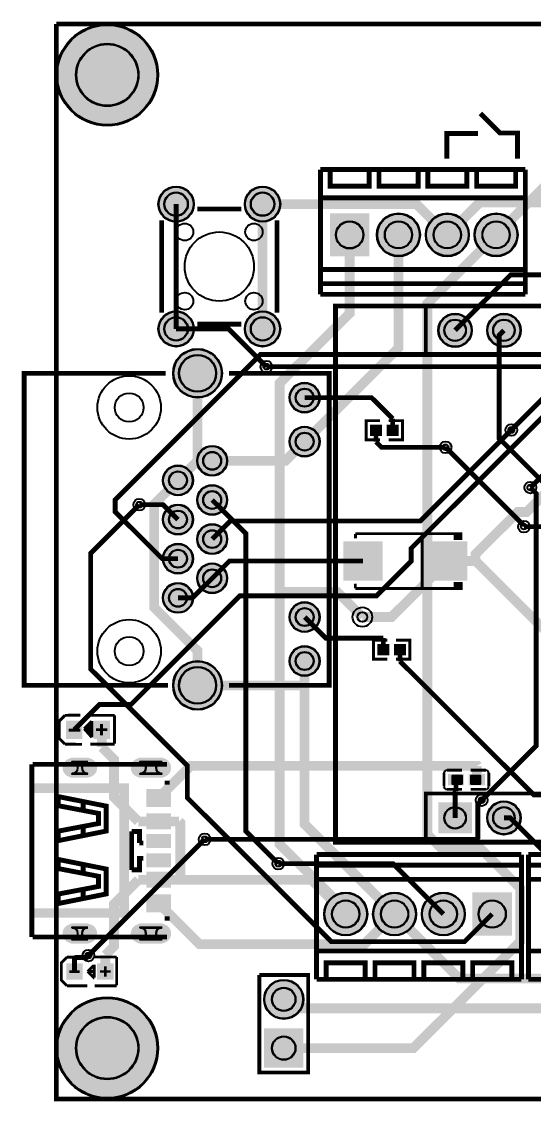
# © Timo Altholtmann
# Model space of a CAD drawing. Header units: millimetres. Extents: x -3 to 174, y 0 to 56.
# Drawn here: x -2.6 to 24, y 0.2 to 56.5 of the extents above; entities that cross this region are included whole.
import ezdxf

# ---------------------------------------------------------------- set-up
doc = ezdxf.new("R2010")
doc.units = ezdxf.units.MM
for name, color, linetype, true_color in [('BoardOutLine', 7, 'Continuous', 0xff00ff), ('BottomLayer', 7, 'Continuous', 0x0000ff), ('BottomSolderMaskLayer', 7, 'Continuous', 0xaa00ff), ('Document', 7, 'Continuous', 0xffffff), ('Hole', 7, 'Continuous', 0x222222), ('Multi-Layer', 7, 'Continuous', 0xc0c0c0), ('TopLayer', 7, 'Continuous', 0xff0000), ('TopPasteMaskLayer', 7, 'Continuous', 0x808080), ('TopSilkLayer', 7, 'Continuous', 0xffcc00), ('TopSolderMaskLayer', 7, 'Continuous', 0x800080)]:
    doc.layers.add(name, color=color, linetype=linetype, true_color=true_color)

msp = doc.modelspace()

# ---------------------------------------------------------------- hatches: boundary and pattern name
at = {"layer": 'BottomSolderMaskLayer'}
for points in [[(-0.81, 53.697, 1), (4.491, 53.697, 1)], [(4.495, 46.963, 1), (6.346, 46.963, 1)], [(8.995, 46.963, 1), (10.846, 46.963, 1)], [(13.427, 46.49), (15.478, 46.49), (15.478, 44.239), (13.427, 44.239)], [(15.867, 45.364, 1), (18.118, 45.364, 1)], [(18.407, 45.364, 1), (20.658, 45.364, 1)], [(20.947, 45.364, 1), (23.198, 45.364, 1)], [(4.495, 40.464, 1), (6.346, 40.464, 1)], [(8.995, 40.464, 1), (10.846, 40.464, 1)], [(19.064, 40.391, 1), (20.814, 40.391, 1)], [(21.604, 40.391, 1), (23.354, 40.391, 1)], [(5.264, 38.153, 1), (7.814, 38.153, 1)], [(11.322, 36.883, 1), (12.896, 36.883, 1)], [(11.322, 34.593, 1), (12.896, 34.593, 1)], [(6.512, 33.593, 1), (8.086, 33.593, 1)], [(4.732, 32.573, 1), (6.306, 32.573, 1)], [(6.512, 31.553, 1), (8.086, 31.553, 1)], [(4.732, 30.533, 1), (6.306, 30.533, 1)], [(6.512, 29.513, 1), (8.086, 29.513, 1)], [(4.732, 28.493, 1), (6.306, 28.493, 1)], [(6.512, 27.473, 1), (8.086, 27.473, 1)], [(4.732, 26.453, 1), (6.306, 26.453, 1)], [(11.322, 25.453, 1), (12.896, 25.453, 1)], [(11.322, 23.163, 1), (12.896, 23.163, 1)], [(5.264, 21.893, 1), (7.814, 21.893, 1)], [(0.834, 18.129, -0.785398), (0.834, 17.079), (-0.007, 17.079, -0.785398), (-0.007, 18.129)], [(4.692, 18.129, -0.785398), (4.692, 17.079), (3.536, 17.079, -0.785398), (3.536, 18.129)], [(19.064, 15.804), (20.814, 15.804), (20.814, 14.178), (19.064, 14.178)], [(21.604, 14.991, 1), (23.354, 14.991, 1)], [(13.124, 9.982, 1), (15.375, 9.982, 1)], [(15.664, 9.982, 1), (17.915, 9.982, 1)], [(18.204, 9.982, 1), (20.455, 9.982, 1)], [(22.895, 8.857), (20.844, 8.857), (20.844, 11.108), (22.895, 11.108)], [(0.834, 9.49, -0.785398), (0.834, 8.439), (-0.007, 8.439, -0.785398), (-0.007, 9.49)], [(4.692, 9.49, -0.785398), (4.692, 8.439), (3.536, 8.439, -0.785398), (3.536, 9.49)], [(9.998, 5.537, 1), (12.049, 5.537, 1)], [(-0.81, 2.997, 1), (4.491, 2.997, 1)], [(9.998, 1.972), (9.998, 4.023), (12.049, 4.023), (12.049, 1.972)]]:
    msp.add_hatch(color=256, dxfattribs=at).paths.add_polyline_path(points)
at = {"layer": 'Document'}
for points in [[(15.334, 29.047), (15.334, 27.697), (15.537, 27.697), (15.537, 29.047)], [(15.058, 28.462), (15.058, 28.259), (15.868, 28.259), (15.868, 28.462)], [(19.666, 28.473), (19.666, 28.271), (18.856, 28.271), (18.856, 28.473)], [(1.614, 19.883), (1.614, 19.283), (1.464, 19.283), (1.464, 19.883)], [(0.439, 19.483), (-0.161, 19.483), (-0.161, 19.633), (0.439, 19.633)], [(1.849, 19.511), (1.249, 19.511), (1.249, 19.661), (1.849, 19.661)], [(-2.036, 16.784), (2.964, 16.784), (2.964, 9.784), (-2.036, 9.784), (-2.036, 10.284), (2.464, 10.284), (2.464, 16.284), (-2.036, 16.284)], [(-0.13, 7.047), (0.41, 7.047), (0.41, 6.917), (-0.13, 6.917)], [(1.469, 7.053), (2.009, 7.053), (2.009, 6.923), (1.469, 6.923)], [(1.674, 6.718), (1.674, 7.258), (1.804, 7.258), (1.804, 6.718)]]:
    msp.add_hatch(color=256, dxfattribs=at).paths.add_polyline_path(points)
at = {"layer": 'Multi-Layer'}
for points in [[(4.521, 46.963, 1), (6.321, 46.963, 1)], [(9.021, 46.963, 1), (10.821, 46.963, 1)], [(13.453, 46.464), (15.453, 46.464), (15.453, 44.264), (13.453, 44.264)], [(15.893, 45.364, 1), (18.093, 45.364, 1)], [(18.433, 45.364, 1), (20.633, 45.364, 1)], [(20.973, 45.364, 1), (23.173, 45.364, 1)], [(4.521, 40.464, 1), (6.321, 40.464, 1)], [(9.021, 40.464, 1), (10.821, 40.464, 1)], [(19.089, 40.391, 1), (20.789, 40.391, 1)], [(21.629, 40.391, 1), (23.329, 40.391, 1)], [(5.289, 38.153, 1), (7.789, 38.153, 1)], [(11.347, 36.883, 1), (12.871, 36.883, 1)], [(11.347, 34.593, 1), (12.871, 34.593, 1)], [(6.537, 33.593, 1), (8.061, 33.593, 1)], [(4.757, 32.573, 1), (6.281, 32.573, 1)], [(6.537, 31.553, 1), (8.061, 31.553, 1)], [(4.757, 30.533, 1), (6.281, 30.533, 1)], [(6.537, 29.513, 1), (8.061, 29.513, 1)], [(4.757, 28.493, 1), (6.281, 28.493, 1)], [(6.537, 27.473, 1), (8.061, 27.473, 1)], [(4.757, 26.453, 1), (6.281, 26.453, 1)], [(11.347, 25.453, 1), (12.871, 25.453, 1)], [(11.347, 23.163, 1), (12.871, 23.163, 1)], [(5.289, 21.893, 1), (7.789, 21.893, 1)], [(0.814, 18.104, -0.785398), (0.814, 17.104), (0.014, 17.104, -0.785398), (0.014, 18.104)], [(4.664, 18.104, -0.785398), (4.664, 17.104), (3.564, 17.104, -0.785398), (3.564, 18.104)], [(19.089, 15.779), (20.789, 15.779), (20.789, 14.204), (19.089, 14.204)], [(21.629, 14.991, 1), (23.329, 14.991, 1)], [(13.149, 9.982, 1), (15.349, 9.982, 1)], [(15.689, 9.982, 1), (17.889, 9.982, 1)], [(18.229, 9.982, 1), (20.429, 9.982, 1)], [(22.869, 8.882), (20.869, 8.882), (20.869, 11.082), (22.869, 11.082)], [(0.814, 9.464, -0.785398), (0.814, 8.464), (0.014, 8.464, -0.785398), (0.014, 9.464)], [(4.664, 9.464, -0.785398), (4.664, 8.464), (3.564, 8.464, -0.785398), (3.564, 9.464)], [(10.024, 5.537, 1), (12.024, 5.537, 1)], [(10.024, 1.997), (10.024, 3.997), (12.024, 3.997), (12.024, 1.997)]]:
    msp.add_hatch(color=256, dxfattribs=at).paths.add_polyline_path(points)
at = {"layer": 'TopLayer'}
for points in [[(16.106, 34.914), (16.106, 35.454), (15.54, 35.454), (15.54, 34.914)], [(16.406, 34.914), (16.406, 35.454), (16.972, 35.454), (16.972, 34.914)], [(14.148, 29.372), (16.148, 29.372), (16.148, 27.372), (14.148, 27.372)], [(18.548, 29.372), (20.548, 29.372), (20.548, 27.372), (18.548, 27.372)], [(16.487, 23.484), (16.487, 24.024), (15.921, 24.024), (15.921, 23.484)], [(16.787, 23.484), (16.787, 24.024), (17.353, 24.024), (17.353, 23.484)], [(0.519, 19.134), (-0.281, 19.134), (-0.281, 20.033), (0.519, 20.033)], [(1.959, 19.134), (1.159, 19.134), (1.159, 20.033), (1.959, 20.033)], [(20.378, 16.705), (20.378, 17.245), (19.588, 17.245), (19.588, 16.705)], [(20.678, 16.705), (20.678, 17.245), (21.468, 17.245), (21.468, 16.705)], [(5.114, 16.484), (5.114, 15.584), (3.914, 15.584), (3.914, 16.484)], [(5.114, 15.204), (5.114, 14.404), (3.914, 14.404), (3.914, 15.204)], [(5.114, 14.134), (5.114, 13.434), (3.914, 13.434), (3.914, 14.134)], [(5.114, 13.134), (5.114, 12.434), (3.914, 12.434), (3.914, 13.134)], [(5.114, 12.164), (5.114, 11.364), (3.914, 11.364), (3.914, 12.164)], [(5.114, 10.984), (5.114, 10.084), (3.914, 10.084), (3.914, 10.984)], [(-0.26, 6.582), (-0.26, 7.382), (0.54, 7.382), (0.54, 6.582)], [(1.339, 6.589), (1.339, 7.389), (2.139, 7.389), (2.139, 6.589)]]:
    msp.add_hatch(color=256, dxfattribs=at).paths.add_polyline_path(points)
at = {"layer": 'TopPasteMaskLayer'}
for points in [[(16.121, 34.954), (16.121, 35.414), (16.081, 35.454), (15.58, 35.454), (15.54, 35.414), (15.54, 34.954), (15.58, 34.914), (16.081, 34.914)], [(16.391, 34.954), (16.391, 35.414), (16.431, 35.454), (16.932, 35.454), (16.972, 35.414), (16.972, 34.954), (16.932, 34.914), (16.431, 34.914)], [(14.148, 29.372), (16.148, 29.372), (16.148, 27.372), (14.148, 27.372)], [(18.548, 29.372), (20.548, 29.372), (20.548, 27.372), (18.548, 27.372)], [(16.502, 23.524), (16.502, 23.984), (16.462, 24.024), (15.961, 24.024), (15.921, 23.984), (15.921, 23.524), (15.961, 23.484), (16.462, 23.484)], [(16.772, 23.524), (16.772, 23.984), (16.812, 24.024), (17.313, 24.024), (17.353, 23.984), (17.353, 23.524), (17.313, 23.484), (16.812, 23.484)], [(0.519, 19.134), (-0.281, 19.134), (-0.281, 20.033), (0.519, 20.033)], [(1.959, 19.134), (1.159, 19.134), (1.159, 20.033), (1.959, 20.033)], [(-0.486, 17.617), (-0.485, 17.642), (-0.482, 17.666), (-0.479, 17.691), (-0.474, 17.715), (-0.468, 17.74), (-0.46, 17.763), (-0.452, 17.787), (-0.442, 17.81), (-0.431, 17.832), (-0.419, 17.854), (-0.406, 17.875), (-0.392, 17.896), (-0.377, 17.916), (-0.361, 17.935), (-0.344, 17.953), (-0.326, 17.971), (-0.308, 17.987), (-0.288, 18.003), (-0.268, 18.017), (-0.247, 18.031), (-0.225, 18.043), (-0.203, 18.055), (-0.18, 18.065), (-0.157, 18.074), (-0.134, 18.082), (-0.11, 18.089), (-0.085, 18.094), (-0.061, 18.099), (-0.036, 18.102), (-0.011, 18.104), (0.014, 18.104), (0.814, 18.104), (0.839, 18.104), (0.864, 18.102), (0.888, 18.099), (0.913, 18.094), (0.937, 18.089), (0.961, 18.082), (0.985, 18.074), (1.008, 18.065), (1.031, 18.055), (1.053, 18.043), (1.074, 18.031), (1.095, 18.017), (1.116, 18.003), (1.135, 17.987), (1.154, 17.971), (1.172, 17.953), (1.189, 17.935), (1.205, 17.916), (1.22, 17.896), (1.234, 17.875), (1.247, 17.854), (1.259, 17.832), (1.27, 17.81), (1.279, 17.787), (1.288, 17.763), (1.295, 17.74), (1.301, 17.715), (1.306, 17.691), (1.31, 17.666), (1.312, 17.642), (1.314, 17.617), (1.314, 17.592), (1.312, 17.567), (1.31, 17.542), (1.306, 17.517), (1.301, 17.493), (1.295, 17.469), (1.288, 17.445), (1.279, 17.421), (1.27, 17.399), (1.259, 17.376), (1.247, 17.354), (1.234, 17.333), (1.22, 17.312), (1.205, 17.292), (1.189, 17.273), (1.172, 17.255), (1.154, 17.238), (1.135, 17.221), (1.116, 17.206), (1.095, 17.191), (1.074, 17.177), (1.053, 17.165), (1.031, 17.154), (1.008, 17.143), (0.985, 17.134), (0.961, 17.126), (0.937, 17.12), (0.913, 17.114), (0.888, 17.11), (0.864, 17.107), (0.839, 17.105), (0.814, 17.104), (0.014, 17.104), (-0.011, 17.105), (-0.036, 17.107), (-0.061, 17.11), (-0.085, 17.114), (-0.11, 17.12), (-0.134, 17.126), (-0.157, 17.134), (-0.18, 17.143), (-0.203, 17.154), (-0.225, 17.165), (-0.247, 17.177), (-0.268, 17.191), (-0.288, 17.206), (-0.308, 17.221), (-0.326, 17.238), (-0.344, 17.255), (-0.361, 17.273), (-0.377, 17.292), (-0.392, 17.312), (-0.406, 17.333), (-0.419, 17.354), (-0.431, 17.376), (-0.442, 17.399), (-0.452, 17.421), (-0.46, 17.445), (-0.468, 17.469), (-0.474, 17.493), (-0.479, 17.517), (-0.482, 17.542), (-0.485, 17.567), (-0.486, 17.592)], [(3.064, 17.617), (3.065, 17.642), (3.068, 17.666), (3.071, 17.691), (3.076, 17.715), (3.082, 17.74), (3.09, 17.763), (3.098, 17.787), (3.108, 17.81), (3.119, 17.832), (3.131, 17.854), (3.144, 17.875), (3.158, 17.896), (3.173, 17.916), (3.189, 17.935), (3.206, 17.953), (3.224, 17.971), (3.242, 17.987), (3.262, 18.003), (3.282, 18.017), (3.303, 18.031), (3.325, 18.043), (3.347, 18.055), (3.37, 18.065), (3.393, 18.074), (3.416, 18.082), (3.44, 18.089), (3.465, 18.094), (3.489, 18.099), (3.514, 18.102), (3.539, 18.104), (3.564, 18.104), (4.664, 18.104), (4.689, 18.104), (4.714, 18.102), (4.738, 18.099), (4.763, 18.094), (4.787, 18.089), (4.811, 18.082), (4.835, 18.074), (4.858, 18.065), (4.881, 18.055), (4.903, 18.043), (4.925, 18.031), (4.945, 18.017), (4.966, 18.003), (4.985, 17.987), (5.004, 17.971), (5.022, 17.953), (5.039, 17.935), (5.055, 17.916), (5.07, 17.896), (5.084, 17.875), (5.097, 17.854), (5.109, 17.832), (5.12, 17.81), (5.129, 17.787), (5.138, 17.763), (5.145, 17.74), (5.151, 17.715), (5.156, 17.691), (5.16, 17.666), (5.162, 17.642), (5.164, 17.617), (5.164, 17.592), (5.162, 17.567), (5.16, 17.542), (5.156, 17.517), (5.151, 17.493), (5.145, 17.469), (5.138, 17.445), (5.129, 17.421), (5.12, 17.399), (5.109, 17.376), (5.097, 17.354), (5.084, 17.333), (5.07, 17.312), (5.055, 17.292), (5.039, 17.273), (5.022, 17.255), (5.004, 17.238), (4.985, 17.221), (4.966, 17.206), (4.945, 17.191), (4.925, 17.177), (4.903, 17.165), (4.881, 17.154), (4.858, 17.143), (4.835, 17.134), (4.811, 17.126), (4.787, 17.12), (4.763, 17.114), (4.738, 17.11), (4.714, 17.107), (4.689, 17.105), (4.664, 17.104), (3.564, 17.104), (3.539, 17.105), (3.514, 17.107), (3.489, 17.11), (3.465, 17.114), (3.44, 17.12), (3.416, 17.126), (3.393, 17.134), (3.37, 17.143), (3.347, 17.154), (3.325, 17.165), (3.303, 17.177), (3.282, 17.191), (3.262, 17.206), (3.242, 17.221), (3.224, 17.238), (3.206, 17.255), (3.189, 17.273), (3.173, 17.292), (3.158, 17.312), (3.144, 17.333), (3.131, 17.354), (3.119, 17.376), (3.108, 17.399), (3.098, 17.421), (3.09, 17.445), (3.082, 17.469), (3.076, 17.493), (3.071, 17.517), (3.068, 17.542), (3.065, 17.567), (3.064, 17.592)], [(20.348, 17.2), (20.348, 16.75), (20.278, 16.7), (19.798, 16.7), (19.748, 16.75), (19.748, 17.2), (19.798, 17.25), (20.278, 17.25)], [(21.308, 17.2), (21.308, 16.75), (21.258, 16.7), (20.778, 16.7), (20.708, 16.75), (20.708, 17.2), (20.778, 17.25), (21.258, 17.25)], [(5.114, 16.484), (5.114, 15.584), (3.914, 15.584), (3.914, 16.484)], [(5.114, 15.204), (5.114, 14.404), (3.914, 14.404), (3.914, 15.204)], [(5.114, 14.134), (5.114, 13.434), (3.914, 13.434), (3.914, 14.134)], [(5.114, 13.134), (5.114, 12.434), (3.914, 12.434), (3.914, 13.134)], [(5.114, 12.164), (5.114, 11.364), (3.914, 11.364), (3.914, 12.164)], [(5.114, 10.984), (5.114, 10.084), (3.914, 10.084), (3.914, 10.984)], [(-0.486, 8.977), (-0.485, 9.002), (-0.482, 9.026), (-0.479, 9.051), (-0.474, 9.076), (-0.468, 9.1), (-0.46, 9.124), (-0.452, 9.147), (-0.442, 9.17), (-0.431, 9.192), (-0.419, 9.214), (-0.406, 9.236), (-0.392, 9.256), (-0.377, 9.276), (-0.361, 9.295), (-0.344, 9.313), (-0.326, 9.331), (-0.308, 9.347), (-0.288, 9.363), (-0.268, 9.377), (-0.247, 9.391), (-0.225, 9.403), (-0.203, 9.415), (-0.18, 9.425), (-0.157, 9.434), (-0.134, 9.442), (-0.11, 9.449), (-0.085, 9.454), (-0.061, 9.459), (-0.036, 9.462), (-0.011, 9.464), (0.014, 9.464), (0.814, 9.464), (0.839, 9.464), (0.864, 9.462), (0.888, 9.459), (0.913, 9.454), (0.937, 9.449), (0.961, 9.442), (0.985, 9.434), (1.008, 9.425), (1.031, 9.415), (1.053, 9.403), (1.074, 9.391), (1.095, 9.377), (1.116, 9.363), (1.135, 9.347), (1.154, 9.331), (1.172, 9.313), (1.189, 9.295), (1.205, 9.276), (1.22, 9.256), (1.234, 9.236), (1.247, 9.214), (1.259, 9.192), (1.27, 9.17), (1.279, 9.147), (1.288, 9.124), (1.295, 9.1), (1.301, 9.076), (1.306, 9.051), (1.31, 9.026), (1.312, 9.002), (1.314, 8.977), (1.314, 8.952), (1.312, 8.927), (1.31, 8.902), (1.306, 8.877), (1.301, 8.853), (1.295, 8.829), (1.288, 8.805), (1.279, 8.782), (1.27, 8.759), (1.259, 8.736), (1.247, 8.714), (1.234, 8.693), (1.22, 8.672), (1.205, 8.653), (1.189, 8.633), (1.172, 8.615), (1.154, 8.598), (1.135, 8.581), (1.116, 8.566), (1.095, 8.551), (1.074, 8.538), (1.053, 8.525), (1.031, 8.514), (1.008, 8.504), (0.985, 8.494), (0.961, 8.486), (0.937, 8.48), (0.913, 8.474), (0.888, 8.47), (0.864, 8.467), (0.839, 8.465), (0.814, 8.464), (0.014, 8.464), (-0.011, 8.465), (-0.036, 8.467), (-0.061, 8.47), (-0.085, 8.474), (-0.11, 8.48), (-0.134, 8.486), (-0.157, 8.494), (-0.18, 8.504), (-0.203, 8.514), (-0.225, 8.525), (-0.247, 8.538), (-0.268, 8.551), (-0.288, 8.566), (-0.308, 8.581), (-0.326, 8.598), (-0.344, 8.615), (-0.361, 8.633), (-0.377, 8.653), (-0.392, 8.672), (-0.406, 8.693), (-0.419, 8.714), (-0.431, 8.736), (-0.442, 8.759), (-0.452, 8.782), (-0.46, 8.805), (-0.468, 8.829), (-0.474, 8.853), (-0.479, 8.877), (-0.482, 8.902), (-0.485, 8.927), (-0.486, 8.952)], [(3.064, 8.977), (3.065, 9.002), (3.068, 9.026), (3.071, 9.051), (3.076, 9.076), (3.082, 9.1), (3.09, 9.124), (3.098, 9.147), (3.108, 9.17), (3.119, 9.192), (3.131, 9.214), (3.144, 9.236), (3.158, 9.256), (3.173, 9.276), (3.189, 9.295), (3.206, 9.313), (3.224, 9.331), (3.242, 9.347), (3.262, 9.363), (3.282, 9.377), (3.303, 9.391), (3.325, 9.403), (3.347, 9.415), (3.37, 9.425), (3.393, 9.434), (3.416, 9.442), (3.44, 9.449), (3.465, 9.454), (3.489, 9.459), (3.514, 9.462), (3.539, 9.464), (3.564, 9.464), (4.664, 9.464), (4.689, 9.464), (4.714, 9.462), (4.738, 9.459), (4.763, 9.454), (4.787, 9.449), (4.811, 9.442), (4.835, 9.434), (4.858, 9.425), (4.881, 9.415), (4.903, 9.403), (4.925, 9.391), (4.945, 9.377), (4.966, 9.363), (4.985, 9.347), (5.004, 9.331), (5.022, 9.313), (5.039, 9.295), (5.055, 9.276), (5.07, 9.256), (5.084, 9.236), (5.097, 9.214), (5.109, 9.192), (5.12, 9.17), (5.129, 9.147), (5.138, 9.124), (5.145, 9.1), (5.151, 9.076), (5.156, 9.051), (5.16, 9.026), (5.162, 9.002), (5.164, 8.977), (5.164, 8.952), (5.162, 8.927), (5.16, 8.902), (5.156, 8.877), (5.151, 8.853), (5.145, 8.829), (5.138, 8.805), (5.129, 8.782), (5.12, 8.759), (5.109, 8.736), (5.097, 8.714), (5.084, 8.693), (5.07, 8.672), (5.055, 8.653), (5.039, 8.633), (5.022, 8.615), (5.004, 8.598), (4.985, 8.581), (4.966, 8.566), (4.945, 8.551), (4.925, 8.538), (4.903, 8.525), (4.881, 8.514), (4.858, 8.504), (4.835, 8.494), (4.811, 8.487), (4.787, 8.48), (4.763, 8.474), (4.738, 8.47), (4.714, 8.467), (4.689, 8.465), (4.664, 8.464), (3.564, 8.464), (3.539, 8.465), (3.514, 8.467), (3.489, 8.47), (3.465, 8.474), (3.44, 8.48), (3.416, 8.487), (3.393, 8.494), (3.37, 8.504), (3.347, 8.514), (3.325, 8.525), (3.303, 8.538), (3.282, 8.551), (3.262, 8.566), (3.242, 8.581), (3.224, 8.598), (3.206, 8.615), (3.189, 8.633), (3.173, 8.653), (3.158, 8.672), (3.144, 8.693), (3.131, 8.714), (3.119, 8.736), (3.108, 8.759), (3.098, 8.782), (3.09, 8.805), (3.082, 8.829), (3.076, 8.853), (3.071, 8.877), (3.068, 8.902), (3.065, 8.927), (3.064, 8.952)], [(-0.26, 6.582), (-0.26, 7.382), (0.54, 7.382), (0.54, 6.582)], [(1.339, 6.589), (1.339, 7.389), (2.139, 7.389), (2.139, 6.589)]]:
    msp.add_hatch(color=256, dxfattribs=at).paths.add_polyline_path(points)
at = {"layer": 'TopSilkLayer'}
for points in [[(19.86, 29.468), (19.861, 29.874), (20.321, 29.87), (20.317, 29.468)], [(19.868, 26.869), (19.87, 27.276), (20.329, 27.272), (20.325, 26.869)]]:
    msp.add_hatch(color=256, dxfattribs=at).paths.add_polyline_path(points)
at = {"layer": 'TopSolderMaskLayer'}
for points in [[(-0.81, 53.697, 1), (4.491, 53.697, 1)], [(4.495, 46.963, 1), (6.346, 46.963, 1)], [(8.995, 46.963, 1), (10.846, 46.963, 1)], [(13.427, 46.49), (15.478, 46.49), (15.478, 44.239), (13.427, 44.239)], [(15.867, 45.364, 1), (18.118, 45.364, 1)], [(18.407, 45.364, 1), (20.658, 45.364, 1)], [(20.947, 45.364, 1), (23.198, 45.364, 1)], [(4.495, 40.464, 1), (6.346, 40.464, 1)], [(8.995, 40.464, 1), (10.846, 40.464, 1)], [(19.064, 40.391, 1), (20.814, 40.391, 1)], [(21.604, 40.391, 1), (23.354, 40.391, 1)], [(5.264, 38.153, 1), (7.814, 38.153, 1)], [(11.322, 36.883, 1), (12.896, 36.883, 1)], [(16.131, 34.889), (16.131, 35.48), (15.515, 35.48), (15.515, 34.889)], [(16.381, 34.889), (16.381, 35.48), (16.997, 35.48), (16.997, 34.889)], [(11.322, 34.593, 1), (12.896, 34.593, 1)], [(6.512, 33.593, 1), (8.086, 33.593, 1)], [(4.732, 32.573, 1), (6.306, 32.573, 1)], [(6.512, 31.553, 1), (8.086, 31.553, 1)], [(4.732, 30.533, 1), (6.306, 30.533, 1)], [(6.512, 29.513, 1), (8.086, 29.513, 1)], [(4.732, 28.493, 1), (6.306, 28.493, 1)], [(14.123, 29.397), (16.174, 29.397), (16.174, 27.346), (14.123, 27.346)], [(18.523, 29.397), (20.574, 29.397), (20.574, 27.346), (18.523, 27.346)], [(6.512, 27.473, 1), (8.086, 27.473, 1)], [(4.732, 26.453, 1), (6.306, 26.453, 1)], [(11.322, 25.453, 1), (12.896, 25.453, 1)], [(11.322, 23.163, 1), (12.896, 23.163, 1)], [(16.512, 23.459), (16.512, 24.05), (15.896, 24.05), (15.896, 23.459)], [(16.762, 23.459), (16.762, 24.05), (17.378, 24.05), (17.378, 23.459)], [(5.264, 21.893, 1), (7.814, 21.893, 1)], [(0.545, 19.108), (-0.306, 19.108), (-0.306, 20.059), (0.545, 20.059)], [(1.985, 19.108), (1.134, 19.108), (1.134, 20.059), (1.985, 20.059)], [(0.834, 18.129, -0.785398), (0.834, 17.079), (-0.007, 17.079, -0.785398), (-0.007, 18.129)], [(4.692, 18.129, -0.785398), (4.692, 17.079), (3.536, 17.079, -0.785398), (3.536, 18.129)], [(20.404, 16.679), (20.404, 17.27), (19.563, 17.27), (19.563, 16.679)], [(20.653, 16.679), (20.653, 17.27), (21.494, 17.27), (21.494, 16.679)], [(5.148, 16.503), (5.148, 15.565), (3.88, 15.565), (3.88, 16.503)], [(19.064, 15.804), (20.814, 15.804), (20.814, 14.178), (19.064, 14.178)], [(21.604, 14.991, 1), (23.354, 14.991, 1)], [(5.152, 15.221), (5.152, 14.387), (3.876, 14.387), (3.876, 15.221)], [(5.157, 14.149), (5.157, 13.419), (3.87, 13.419), (3.87, 14.149)], [(5.157, 13.149), (5.157, 12.419), (3.87, 12.419), (3.87, 13.149)], [(5.152, 12.181), (5.152, 11.347), (3.876, 11.347), (3.876, 12.181)], [(5.148, 11.003), (5.148, 10.065), (3.88, 10.065), (3.88, 11.003)], [(13.124, 9.982, 1), (15.375, 9.982, 1)], [(15.664, 9.982, 1), (17.915, 9.982, 1)], [(18.204, 9.982, 1), (20.455, 9.982, 1)], [(22.895, 8.857), (20.844, 8.857), (20.844, 11.108), (22.895, 11.108)], [(0.834, 9.49, -0.785398), (0.834, 8.439), (-0.007, 8.439, -0.785398), (-0.007, 9.49)], [(4.692, 9.49, -0.785398), (4.692, 8.439), (3.536, 8.439, -0.785398), (3.536, 9.49)], [(-0.285, 6.556), (-0.285, 7.407), (0.566, 7.407), (0.566, 6.556)], [(1.314, 6.563), (1.314, 7.414), (2.165, 7.414), (2.165, 6.563)], [(9.998, 5.537, 1), (12.049, 5.537, 1)], [(-0.81, 2.997, 1), (4.491, 2.997, 1)], [(9.998, 1.972), (9.998, 4.023), (12.049, 4.023), (12.049, 1.972)]]:
    msp.add_hatch(color=256, dxfattribs=at).paths.add_polyline_path(points)

# ---------------------------------------------------------------- linework, layer by layer
at = {"layer": 'BoardOutLine', "const_width": 0.254}
for points in [[(-0.809, 56.347), (-0.809, 0.347), (159.191, 0.347)], [(159.191, 56.347), (-0.809, 56.347)]]:
    msp.add_lwpolyline(points, dxfattribs=at)
at = {"layer": 'BottomLayer'}
for points, const_width in [([(22.073, 45.365), (24.688, 47.98), (58.928, 47.98), (69.565, 37.344)], 0.508), ([(5.421, 40.464), (5.421, 46.963)], 0.254), ([(19.533, 45.365), (17.934, 46.963), (9.921, 46.963)], 0.508), ([(9.921, 40.464), (9.921, 46.963)], 0.508), ([(10.809, 26.767), (10.809, 37.634), (14.453, 41.277), (14.453, 45.365)], 0.508), ([(11.024, 2.997), (17.771, 2.997), (23.328, 8.554), (23.328, 11.328), (21.197, 13.46), (19.168, 13.46), (18.492, 14.136), (18.492, 41.784), (22.073, 45.365)], 0.508), ([(16.993, 45.365), (16.993, 39.477), (12.109, 34.593)], 0.508), ([(27.446, 41.978), (26.289, 40.821), (26.289, 38.619), (22.866, 35.196)], 0.254), ([(5.421, 40.464), (8.156, 40.464), (10.123, 38.497)], 0.254), ([(22.479, 40.391), (22.23, 40.142), (22.23, 34.763), (41.529, 15.463), (41.529, 14.482), (43.203, 12.808), (51.693, 12.808), (53.045, 11.455)], 0.254), ([(6.539, 33.593), (6.539, 38.153)], 0.508), ([(19.442, 34.298), (23.518, 30.222), (23.518, 30.164)], 0.254), ([(5.519, 32.573), (6.539, 33.593)], 0.508), ([(6.539, 33.593), (7.299, 33.593)], 0.508), ([(6.539, 21.893), (6.539, 23.695), (4.276, 25.958), (4.276, 31.33), (5.519, 32.573)], 0.508), ([(21.324, 15.912), (24.155, 18.743), (24.155, 31.899), (23.856, 32.197)], 0.254), ([(10.741, 12.606), (9.055, 14.292), (9.055, 29.797), (7.299, 31.553)], 0.254), ([(21.869, 9.982), (20.428, 8.541), (13.502, 8.541), (6.009, 16.034), (6.009, 17.708), (0.979, 22.738), (0.979, 28.78), (3.505, 31.306)], 0.254), ([(5.519, 26.453), (6.279, 26.453), (7.299, 27.473)], 0.254), ([(10.809, 26.767), (13.804, 26.767), (15.116, 25.455)], 0.508), ([(14.249, 9.982), (14.249, 10.178), (10.809, 13.618), (10.809, 26.767)], 0.508), ([(16.789, 9.982), (12.109, 14.663), (12.109, 23.163)], 0.508), ([(27.813, 9.982), (22.804, 14.991), (22.479, 14.991)], 0.254), ([(0.859, 7.82), (6.911, 13.872)], 0.254)]:
    msp.add_lwpolyline(points, dxfattribs=dict(at, const_width=const_width))
at = {"layer": 'BottomSolderMaskLayer'}
for points in [[(0.834, 17.919), (-0.007, 17.919)], [(4.692, 17.919), (3.536, 17.919)], [(0.834, 17.289), (-0.007, 17.289)], [(4.692, 17.289), (3.536, 17.289)], [(0.834, 9.279), (-0.007, 9.279)], [(4.692, 9.279), (3.536, 9.279)], [(0.834, 8.649), (-0.007, 8.649)], [(4.692, 8.649), (3.536, 8.649)]]:
    msp.add_lwpolyline(points, close=True, dxfattribs=at)
for centre, radius in [((1.84, 53.697), 2.651), ((1.84, 53.697), 1.631), ((5.421, 46.963), 0.925), ((9.921, 46.963), 0.925), ((5.421, 46.964), 0.617), ((9.921, 46.964), 0.617), ((16.993, 45.364), 1.125), ((19.533, 45.364), 1.125), ((22.073, 45.364), 1.125), ((14.453, 45.364), 0.718), ((16.993, 45.364), 0.716), ((19.533, 45.364), 0.716), ((22.073, 45.364), 0.716), ((5.421, 40.464), 0.925), ((5.421, 40.463), 0.617), ((9.921, 40.464), 0.925), ((9.921, 40.463), 0.617), ((19.939, 40.391), 0.875), ((22.479, 40.391), 0.875), ((19.939, 40.391), 0.566), ((22.479, 40.391), 0.566), ((6.539, 38.153), 1.275), ((6.539, 38.153), 0.969), ((12.109, 36.883), 0.787), ((12.109, 36.883), 0.472), ((12.109, 34.593), 0.787), ((12.109, 34.593), 0.472), ((7.299, 33.593), 0.787), ((7.299, 33.593), 0.472), ((5.519, 32.573), 0.787), ((5.519, 32.573), 0.472), ((7.299, 31.553), 0.787), ((7.299, 31.553), 0.472), ((5.519, 30.533), 0.787), ((5.519, 30.533), 0.472), ((7.299, 29.513), 0.787), ((7.299, 29.513), 0.472), ((5.519, 28.493), 0.787), ((5.519, 28.493), 0.472), ((7.299, 27.473), 0.787), ((7.299, 27.473), 0.472), ((5.519, 26.453), 0.787), ((5.519, 26.453), 0.472), ((12.109, 25.453), 0.787), ((12.109, 25.453), 0.472), ((12.109, 23.163), 0.787), ((12.109, 23.163), 0.472), ((6.539, 21.893), 1.275), ((6.539, 21.893), 0.969), ((22.479, 14.991), 0.875), ((19.939, 14.991), 0.566), ((22.479, 14.991), 0.566), ((14.249, 9.982), 1.125), ((14.249, 9.982), 0.716), ((16.789, 9.982), 1.125), ((16.789, 9.982), 0.716), ((19.329, 9.982), 1.125), ((19.329, 9.982), 0.716), ((21.869, 9.982), 0.718), ((11.024, 5.537), 1.025), ((1.84, 2.997), 2.651), ((11.024, 5.537), 0.615), ((1.84, 2.997), 1.631), ((11.024, 2.997), 0.615)]:
    msp.add_circle(centre, radius, dxfattribs=at)
for centre, start, end in [((-0.007, 17.604), 270, 450), ((0.834, 17.604), 450, 270), ((3.536, 17.604), 270, 450), ((4.692, 17.604), 450, 270), ((-0.007, 8.964), 270, 450), ((0.834, 8.964), 450, 270), ((3.536, 8.964), 270, 450), ((4.692, 8.964), 450, 270)]:
    msp.add_arc(centre, 0.315, start, end, dxfattribs=at)
at = {"layer": 'Document'}
for centre in [(2.979, 36.373), (2.979, 23.673)]:
    msp.add_circle(centre, 0.75, dxfattribs=at)
at = {"layer": 'Hole'}
for centre, radius in [((10.123, 38.497), 0.153), ((22.866, 35.196), 0.153), ((19.442, 34.298), 0.153), ((23.856, 32.197), 0.153), ((3.505, 31.306), 0.153), ((23.518, 30.164), 0.153), ((15.116, 25.455), 0.254), ((21.324, 15.912), 0.153), ((6.911, 13.872), 0.153), ((10.741, 12.606), 0.153), ((0.859, 7.82), 0.153)]:
    msp.add_circle(centre, radius, dxfattribs=at)
at = {"layer": 'Multi-Layer'}
for points in [[(0.814, 17.904), (0.014, 17.904)], [(4.664, 17.904), (3.564, 17.904)], [(0.814, 17.304), (0.014, 17.304)], [(4.664, 17.304), (3.564, 17.304)], [(0.814, 9.264), (0.014, 9.264)], [(4.664, 9.264), (3.564, 9.264)], [(0.814, 8.664), (0.014, 8.664)], [(4.664, 8.664), (3.564, 8.664)]]:
    msp.add_lwpolyline(points, close=True, dxfattribs=at)
for centre, radius in [((1.84, 53.697), 2.6), ((1.84, 53.697), 1.6), ((5.421, 46.963), 0.9), ((9.921, 46.963), 0.9), ((5.421, 46.964), 0.6), ((9.921, 46.964), 0.6), ((16.993, 45.364), 1.1), ((19.533, 45.364), 1.1), ((22.073, 45.364), 1.1), ((14.453, 45.364), 0.7), ((16.993, 45.364), 0.7), ((19.533, 45.364), 0.7), ((22.073, 45.364), 0.7), ((5.421, 40.464), 0.9), ((9.921, 40.464), 0.9), ((19.939, 40.391), 0.85), ((22.479, 40.391), 0.85), ((5.421, 40.463), 0.6), ((9.921, 40.463), 0.6), ((19.939, 40.391), 0.55), ((22.479, 40.391), 0.55), ((6.539, 38.153), 1.25), ((6.539, 38.153), 0.95), ((10.123, 38.497), 0.305), ((2.979, 36.373), 1.65), ((12.109, 36.883), 0.762), ((12.109, 36.883), 0.457), ((22.866, 35.196), 0.305), ((12.109, 34.593), 0.762), ((12.109, 34.593), 0.457), ((7.299, 33.593), 0.762), ((19.442, 34.298), 0.305), ((7.299, 33.593), 0.457), ((5.519, 32.573), 0.762), ((5.519, 32.573), 0.457), ((7.299, 31.553), 0.762), ((23.856, 32.197), 0.305), ((3.505, 31.306), 0.305), ((7.299, 31.553), 0.457), ((5.519, 30.533), 0.762), ((5.519, 30.533), 0.457), ((23.518, 30.164), 0.305), ((7.299, 29.513), 0.762), ((7.299, 29.513), 0.457), ((5.519, 28.493), 0.762), ((5.519, 28.493), 0.457), ((7.299, 27.473), 0.762), ((7.299, 27.473), 0.457), ((5.519, 26.453), 0.762), ((5.519, 26.453), 0.457), ((12.109, 25.453), 0.762), ((12.109, 25.453), 0.457), ((15.116, 25.455), 0.508), ((2.979, 23.673), 1.65), ((12.109, 23.163), 0.762), ((6.539, 21.893), 1.25), ((12.109, 23.163), 0.457), ((6.539, 21.893), 0.95), ((21.324, 15.912), 0.305), ((22.479, 14.991), 0.85), ((19.939, 14.991), 0.55), ((22.479, 14.991), 0.55), ((6.911, 13.872), 0.305), ((10.741, 12.606), 0.305), ((14.249, 9.982), 1.1), ((16.789, 9.982), 1.1), ((19.329, 9.982), 1.1), ((14.249, 9.982), 0.7), ((16.789, 9.982), 0.7), ((19.329, 9.982), 0.7), ((21.869, 9.982), 0.7), ((0.859, 7.82), 0.305), ((11.024, 5.537), 1), ((11.024, 5.537), 0.6), ((1.84, 2.997), 2.6), ((1.84, 2.997), 1.6), ((11.024, 2.997), 0.6)]:
    msp.add_circle(centre, radius, dxfattribs=at)
for centre, start, end in [((0.014, 17.604), 270, 450), ((0.814, 17.604), 450, 270), ((3.564, 17.604), 270, 450), ((4.664, 17.604), 450, 270), ((0.014, 8.964), 270, 450), ((0.814, 8.964), 450, 270), ((3.564, 8.964), 270, 450), ((4.664, 8.964), 450, 270)]:
    msp.add_arc(centre, 0.3, start, end, dxfattribs=at)
at = {"layer": 'TopLayer'}
for points, const_width in [([(19.533, 45.365), (21.227, 47.059), (51.468, 47.059), (53.162, 45.365)], 0.508), ([(35.542, 45.365), (33.593, 43.415), (27.708, 43.415), (27.578, 43.286), (22.834, 43.286), (19.939, 40.391)], 0.254), ([(42.799, 40.391), (41.542, 39.134), (9.82, 39.134), (2.246, 31.56), (2.246, 30.945), (4.698, 28.493), (5.519, 28.493)], 0.254), ([(47.879, 40.391), (47.01, 40.391), (45.116, 38.497), (10.123, 38.497)], 0.254), ([(0.119, 19.583), (1.437, 20.901), (3.08, 20.901), (8.735, 26.556), (15.85, 26.556), (17.65, 28.357), (17.65, 29.03), (26.628, 38.008), (45.692, 38.008)], 0.254), ([(49.047, 37.111), (49.046, 37.11), (28.769, 37.11), (23.856, 32.197)], 0.254), ([(16.689, 35.785), (15.591, 36.883), (12.109, 36.883)], 0.254), ([(16.689, 35.184), (16.689, 35.785)], 0.254), ([(22.866, 35.196), (18.13, 30.459), (8.245, 30.459), (7.299, 29.513)], 0.254), ([(15.823, 35.184), (15.823, 34.584)], 0.254), ([(7.299, 33.593), (11.109, 33.593), (12.109, 34.593)], 0.508), ([(15.823, 34.584), (16.109, 34.298), (19.442, 34.298)], 0.254), ([(47.244, 32.312), (25.051, 32.312), (23.666, 30.927), (23.202, 30.927), (21.006, 28.731), (21.006, 28.372)], 0.508), ([(3.505, 31.306), (4.746, 31.306), (5.519, 30.533)], 0.254), ([(23.518, 30.164), (32.983, 30.164)], 0.254), ([(15.148, 28.372), (8.198, 28.372), (7.299, 27.473)], 0.254), ([(15.116, 25.455), (16.632, 25.455), (19.548, 28.372)], 0.508), ([(19.548, 28.372), (21.006, 28.372)], 0.508), ([(51.257, 21.786), (49.951, 20.479), (28.898, 20.479), (21.006, 28.372)], 0.508), ([(16.204, 24.355), (13.207, 24.355), (12.109, 25.453)], 0.254), ([(16.204, 23.754), (16.204, 24.355)], 0.254), ([(17.07, 23.754), (17.07, 23.154)], 0.254), ([(12.109, 21.893), (12.109, 23.163)], 0.508), ([(17.07, 23.154), (24.029, 16.194), (49.216, 16.194), (50.419, 14.991)], 0.254), ([(12.109, 21.893), (6.539, 21.893)], 0.508), ([(12.109, 17.704), (12.109, 21.893)], 0.508), ([(1.559, 19.583), (1.559, 18.676)], 0.508), ([(1.559, 18.676), (2.189, 18.047), (2.189, 16.072), (3.456, 14.804)], 0.508), ([(4.514, 16.034), (6.183, 17.704), (12.109, 17.704)], 0.508), ([(12.109, 17.704), (21.072, 17.704), (21.073, 17.702)], 0.508), ([(21.073, 16.975), (21.073, 17.702)], 0.508), ([(19.983, 16.975), (19.983, 16.374)], 0.254), ([(19.983, 16.374), (19.939, 16.33), (19.939, 14.991)], 0.254), ([(21.324, 15.912), (21.121, 15.709), (21.121, 13.946), (21.047, 13.872), (6.911, 13.872)], 0.254), ([(4.514, 14.804), (3.456, 14.804)], 0.508), ([(4.514, 14.804), (5.571, 14.804)], 0.508), ([(5.641, 11.764), (5.641, 14.734), (5.571, 14.804)], 0.508), ([(19.329, 9.982), (16.706, 12.606), (10.741, 12.606)], 0.254), ([(3.456, 11.764), (2.189, 10.497), (2.189, 8.296), (1.739, 7.846)], 0.508), ([(4.514, 11.764), (3.456, 11.764)], 0.508), ([(5.641, 11.764), (4.514, 11.764)], 0.508), ([(14.249, 9.982), (12.467, 11.764), (5.641, 11.764)], 0.508), ([(4.514, 10.534), (6.634, 8.414), (15.221, 8.414), (16.789, 9.982)], 0.508), ([(16.789, 9.982), (20.142, 6.629), (47.981, 6.629)], 0.508), ([(0.14, 7.712), (0.751, 7.712), (0.859, 7.82)], 0.254), ([(1.739, 6.989), (1.739, 7.846)], 0.508), ([(0.14, 6.981), (0.14, 7.712)], 0.254), ([(11.024, 5.537), (11.493, 5.068), (48.959, 5.068), (50.521, 6.629)], 0.508)]:
    msp.add_lwpolyline(points, dxfattribs=dict(at, const_width=const_width))
at = {"layer": 'TopSilkLayer'}
for points, const_width in [([(23.19, 49.327), (23.19, 50.673), (22.403, 50.673), (22.276, 50.673), (21.26, 51.689)], 0.254), ([(21.133, 50.648), (19.507, 50.648), (19.507, 49.327)], 0.254), ([(23.593, 48.764), (12.933, 48.764)], 0.254), ([(12.933, 48.764), (12.933, 42.264)], 0.254), ([(13.435, 48.764), (13.435, 47.904), (15.469, 47.904), (15.469, 48.764)], 0.254), ([(15.979, 48.766), (15.979, 47.904), (18.014, 47.904), (18.014, 48.766)], 0.254), ([(18.519, 48.764), (18.519, 47.904), (20.553, 47.904), (20.553, 48.764)], 0.254), ([(21.059, 48.764), (21.059, 47.904), (23.093, 47.904), (23.093, 48.764)], 0.254), ([(23.593, 48.764), (23.593, 42.264)], 0.254), ([(23.593, 47.292), (12.933, 47.292)], 0.254), ([(6.524, 46.713), (8.818, 46.713)], 0.254), ([(4.671, 41.309), (4.671, 46.118)], 0.254), ([(10.671, 46.118), (10.671, 41.309)], 0.254), ([(23.593, 43.558), (12.933, 43.558)], 0.254), ([(23.593, 42.822), (12.933, 42.822)], 0.254), ([(23.593, 42.264), (12.933, 42.264)], 0.254), ([(54.864, 39.121), (57.023, 39.121), (57.023, 41.661), (18.415, 41.661), (18.415, 39.121), (18.669, 39.121)], 0.203), ([(8.818, 40.713), (6.524, 40.713)], 0.254), ([(18.669, 39.121), (54.864, 39.121)], 0.203), ([(4.877, 38.151), (-2.489, 38.151), (-2.489, 21.895), (5.004, 21.895)], 0.254), ([(8.179, 21.893), (13.386, 21.893), (13.386, 38.153), (8.179, 38.153)], 0.254), ([(16.03, 34.686), (15.312, 34.686), (15.312, 35.683), (16.03, 35.683)], 0.152), ([(16.482, 34.686), (17.2, 34.686), (17.2, 35.683), (16.482, 35.683)], 0.152), ([(14.755, 29.547), (14.748, 29.787)], 0.152), ([(19.944, 29.798), (14.752, 29.798)], 0.152), ([(18.232, 26.946), (18.232, 29.798)], 0.152), ([(14.752, 26.946), (14.745, 27.185)], 0.152), ([(19.944, 26.946), (14.752, 26.946)], 0.152), ([(16.411, 23.256), (15.693, 23.256), (15.693, 24.253), (16.411, 24.253)], 0.152), ([(16.863, 23.256), (17.581, 23.256), (17.581, 24.253), (16.863, 24.253)], 0.152), ([(-0.659, 19.933), (-0.659, 20.034), (-0.359, 20.334)], 0.15), ([(0.442, 20.345), (-0.359, 20.334)], 0.15), ([(0.967, 20.334), (2.217, 20.334)], 0.15), ([(2.217, 20.333), (2.217, 18.853)], 0.15), ([(-0.659, 19.933), (-0.659, 19.233)], 0.15), ([(1.031, 20.025), (0.639, 19.634)], 0.15), ([(0.639, 19.634), (1.039, 19.184)], 0.15), ([(0.939, 19.634), (0.639, 19.634)], 0.15), ([(0.795, 19.789), (0.795, 19.481), (0.793, 19.48)], 0.15), ([(0.926, 19.92), (0.926, 19.434), (0.882, 19.391)], 0.15), ([(1.039, 19.184), (1.039, 20.034)], 0.15), ([(-0.659, 19.233), (-0.659, 19.133), (-0.359, 18.833)], 0.15), ([(0.518, 18.821), (-0.359, 18.833)], 0.15), ([(0.967, 18.833), (2.217, 18.833)], 0.15), ([(-2.086, 17.784), (-2.086, 8.784)], 0.25), ([(4.954, 17.784), (-2.036, 17.784)], 0.25), ([(19.512, 17.473), (20.302, 17.473)], 0.152), ([(21.545, 17.473), (20.755, 17.473)], 0.152), ([(4.954, 16.935), (4.954, 16.713)], 0.25), ([(19.36, 16.629), (19.36, 17.321)], 0.152), ([(21.697, 16.629), (21.697, 17.321)], 0.152), ([(20.574, 16.261), (18.415, 16.261), (18.415, 13.721), (57.023, 13.721), (57.023, 16.261), (56.769, 16.261)], 0.203), ([(20.302, 16.476), (19.512, 16.476)], 0.152), ([(56.769, 16.261), (20.574, 16.261)], 0.203), ([(20.755, 16.476), (21.545, 16.476)], 0.152), ([(0.581, 15.802), (0.581, 15.403)], 0.254), ([(0.581, 14.503), (0.581, 14.103)], 0.254), ([(3.114, 14.294), (3.114, 12.274)], 0.25), ([(3.114, 14.284), (3.514, 14.284), (3.514, 13.684)], 0.25), ([(3.514, 13.684), (3.714, 13.684)], 0.25), ([(3.114, 12.284), (3.514, 12.284), (3.514, 12.884), (3.714, 12.884)], 0.25), ([(12.729, 6.582), (12.729, 13.082)], 0.254), ([(12.729, 13.082), (23.389, 13.082)], 0.254), ([(23.389, 6.582), (23.389, 13.082)], 0.254), ([(23.753, 6.582), (23.753, 13.082)], 0.254), ([(23.753, 13.082), (34.413, 13.082)], 0.254), ([(0.586, 12.525), (0.586, 12.127)], 0.254), ([(12.729, 12.525), (23.389, 12.525)], 0.254), ([(23.753, 12.525), (34.413, 12.525)], 0.254), ([(12.729, 11.788), (23.389, 11.788)], 0.254), ([(23.753, 11.788), (34.413, 11.788)], 0.254), ([(0.586, 11.226), (0.586, 10.826)], 0.254), ([(4.954, 9.855), (4.954, 9.633)], 0.25), ([(4.954, 8.784), (-2.036, 8.784)], 0.25), ([(12.729, 8.055), (23.389, 8.055)], 0.254), ([(23.753, 8.055), (34.413, 8.055)], 0.254), ([(-0.55, 7.339), (-0.55, 7.439), (-0.25, 7.739)], 0.15), ([(-0.55, 7.339), (-0.55, 6.639)], 0.15), ([(0.8, 7.739), (-0.25, 7.739)], 0.15), ([(1.16, 7.342), (1.16, 7.332), (0.82, 6.992)], 0.15), ([(1.16, 7.342), (1.16, 6.661)], 0.15), ([(1.18, 7.742), (2.33, 7.742)], 0.15), ([(2.33, 7.742), (2.33, 6.262)], 0.15), ([(15.263, 6.582), (15.263, 7.442), (13.229, 7.442), (13.229, 6.582)], 0.254), ([(17.803, 6.582), (17.803, 7.442), (15.769, 7.442), (15.769, 6.582)], 0.254), ([(20.343, 6.581), (20.343, 7.442), (18.308, 7.442), (18.308, 6.581)], 0.254), ([(22.887, 6.582), (22.887, 7.442), (20.853, 7.442), (20.853, 6.582)], 0.254), ([(1.16, 6.661), (1.15, 6.661), (0.82, 6.992)], 0.15), ([(1.16, 6.992), (0.82, 6.992)], 0.15), ([(9.754, 6.807), (12.294, 6.807), (12.294, 1.727), (9.754, 1.727), (9.754, 3.632)], 0.203), ([(9.754, 6.807), (9.754, 3.632)], 0.203), ([(-0.55, 6.639), (-0.55, 6.539), (-0.25, 6.239)], 0.15), ([(0.8, 6.239), (-0.25, 6.239)], 0.15), ([(1.18, 6.241), (2.33, 6.241)], 0.15), ([(12.729, 6.582), (23.389, 6.582)], 0.254), ([(23.753, 6.582), (34.413, 6.582)], 0.254)]:
    msp.add_lwpolyline(points, dxfattribs=dict(at, const_width=const_width))
at = {"layer": 'TopSilkLayer', "const_width": 0.254}
for points in [[(13.716, 41.661), (65.278, 41.661), (65.278, 13.721), (13.716, 13.721), (13.716, 41.661)], [(-0.719, 16.102), (1.782, 15.604), (1.782, 14.304), (-0.719, 13.803), (-0.719, 14.299), (1.381, 14.697), (1.381, 15.226), (-0.719, 15.627), (-0.719, 16.102)], [(-0.714, 12.825), (1.788, 12.327), (1.788, 11.027), (-0.714, 10.526), (-0.714, 11.022), (1.386, 11.42), (1.386, 11.949), (-0.714, 12.35), (-0.714, 12.825)]]:
    msp.add_lwpolyline(points, close=True, dxfattribs=at)
at = {"layer": 'TopSilkLayer'}
for centre, radius in [((5.871, 45.514), 0.447), ((9.471, 45.514), 0.447), ((7.671, 43.713), 1.8), ((5.871, 41.913), 0.447), ((9.471, 41.913), 0.447)]:
    msp.add_circle(centre, radius, dxfattribs=at)
for centre, start, end in [((19.512, 17.321), 90, 180), ((21.545, 17.321), 0, 90), ((19.512, 16.629), 180, 270), ((21.545, 16.629), 270, 360)]:
    msp.add_arc(centre, 0.152, start, end, dxfattribs=at)
at = {"layer": 'TopSolderMaskLayer'}
for points in [[(0.834, 17.919), (-0.007, 17.919)], [(4.692, 17.919), (3.536, 17.919)], [(0.834, 17.289), (-0.007, 17.289)], [(4.692, 17.289), (3.536, 17.289)], [(0.834, 9.279), (-0.007, 9.279)], [(4.692, 9.279), (3.536, 9.279)], [(0.834, 8.649), (-0.007, 8.649)], [(4.692, 8.649), (3.536, 8.649)]]:
    msp.add_lwpolyline(points, close=True, dxfattribs=at)
for centre, radius in [((1.84, 53.697), 2.651), ((1.84, 53.697), 1.631), ((5.421, 46.963), 0.925), ((9.921, 46.963), 0.925), ((5.421, 46.964), 0.617), ((9.921, 46.964), 0.617), ((16.993, 45.364), 1.125), ((19.533, 45.364), 1.125), ((22.073, 45.364), 1.125), ((14.453, 45.364), 0.718), ((16.993, 45.364), 0.716), ((19.533, 45.364), 0.716), ((22.073, 45.364), 0.716), ((5.421, 40.464), 0.925), ((5.421, 40.463), 0.617), ((9.921, 40.464), 0.925), ((9.921, 40.463), 0.617), ((19.939, 40.391), 0.875), ((22.479, 40.391), 0.875), ((19.939, 40.391), 0.566), ((22.479, 40.391), 0.566), ((6.539, 38.153), 1.275), ((6.539, 38.153), 0.969), ((12.109, 36.883), 0.787), ((12.109, 36.883), 0.472), ((12.109, 34.593), 0.787), ((12.109, 34.593), 0.472), ((7.299, 33.593), 0.787), ((7.299, 33.593), 0.472), ((5.519, 32.573), 0.787), ((5.519, 32.573), 0.472), ((7.299, 31.553), 0.787), ((7.299, 31.553), 0.472), ((5.519, 30.533), 0.787), ((5.519, 30.533), 0.472), ((7.299, 29.513), 0.787), ((7.299, 29.513), 0.472), ((5.519, 28.493), 0.787), ((5.519, 28.493), 0.472), ((7.299, 27.473), 0.787), ((7.299, 27.473), 0.472), ((5.519, 26.453), 0.787), ((5.519, 26.453), 0.472), ((12.109, 25.453), 0.787), ((12.109, 25.453), 0.472), ((12.109, 23.163), 0.787), ((12.109, 23.163), 0.472), ((6.539, 21.893), 1.275), ((6.539, 21.893), 0.969), ((22.479, 14.991), 0.875), ((19.939, 14.991), 0.566), ((22.479, 14.991), 0.566), ((14.249, 9.982), 1.125), ((14.249, 9.982), 0.716), ((16.789, 9.982), 1.125), ((16.789, 9.982), 0.716), ((19.329, 9.982), 1.125), ((19.329, 9.982), 0.716), ((21.869, 9.982), 0.718), ((11.024, 5.537), 1.025), ((1.84, 2.997), 2.651), ((11.024, 5.537), 0.615), ((1.84, 2.997), 1.631), ((11.024, 2.997), 0.615)]:
    msp.add_circle(centre, radius, dxfattribs=at)
for centre, start, end in [((-0.007, 17.604), 270, 450), ((0.834, 17.604), 450, 270), ((3.536, 17.604), 270, 450), ((4.692, 17.604), 450, 270), ((-0.007, 8.964), 270, 450), ((0.834, 8.964), 450, 270), ((3.536, 8.964), 270, 450), ((4.692, 8.964), 450, 270)]:
    msp.add_arc(centre, 0.315, start, end, dxfattribs=at)

doc.saveas('drawing.dxf')
